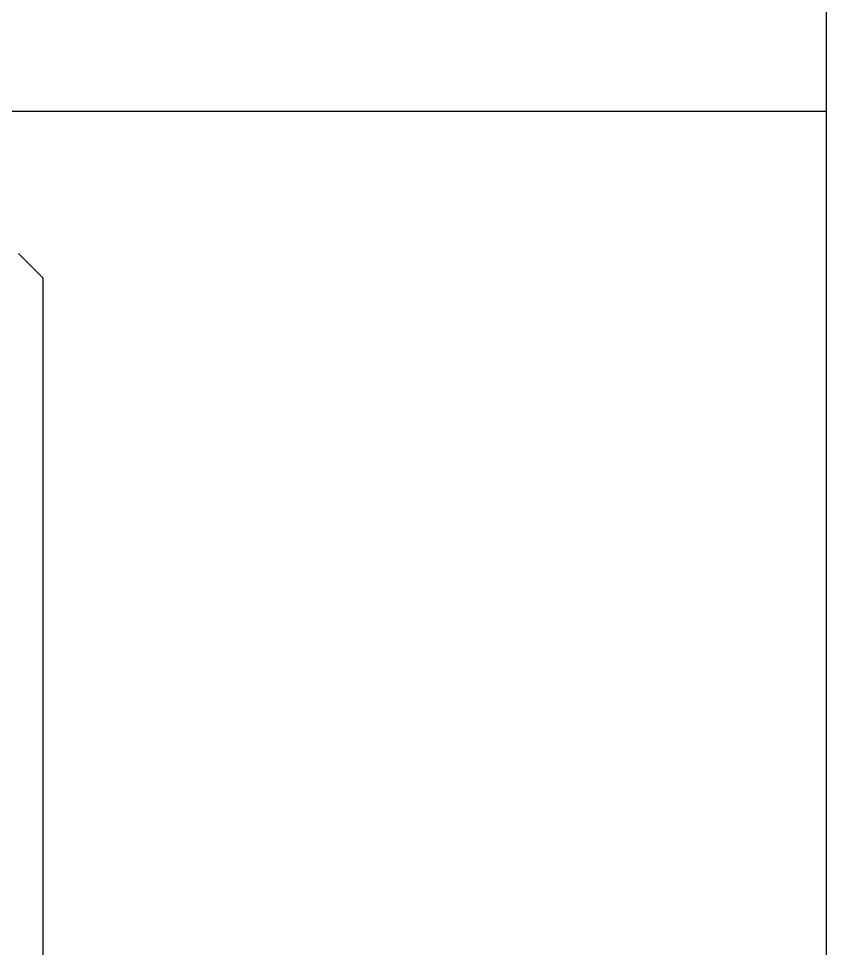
# Model space of a CAD drawing. Header units: inches. Extents: x 0 to 102, y 0 to 66.
# Drawn here: x 25.002 to 25.875, y 12.246 to 13.25 of the extents above; entities that cross this region are included whole.
import ezdxf

# ---------------------------------------------------------------- set-up
doc = ezdxf.new("R2010")
doc.units = ezdxf.units.IN
doc.header["$MEASUREMENT"] = 0
doc.linetypes.add('SLD-Solid', pattern=[0])

msp = doc.modelspace()

# ---------------------------------------------------------------- linework, layer by layer
at = {"color": 7, "linetype": 'SLD-Solid', "lineweight": 25}
for p, q in [((25.87503, 12.615), (25.87503, 13.855)), ((24.89503, 13.15), (25.87503, 13.15)), ((25.00191, 12.99614), (25.02845, 12.9696)), ((25.02845, 12.20482), (25.02845, 12.9696)), ((25.87503, 7.895), (25.87503, 12.615))]:
    msp.add_line(p, q, dxfattribs=at)

doc.saveas('drawing.dxf')
